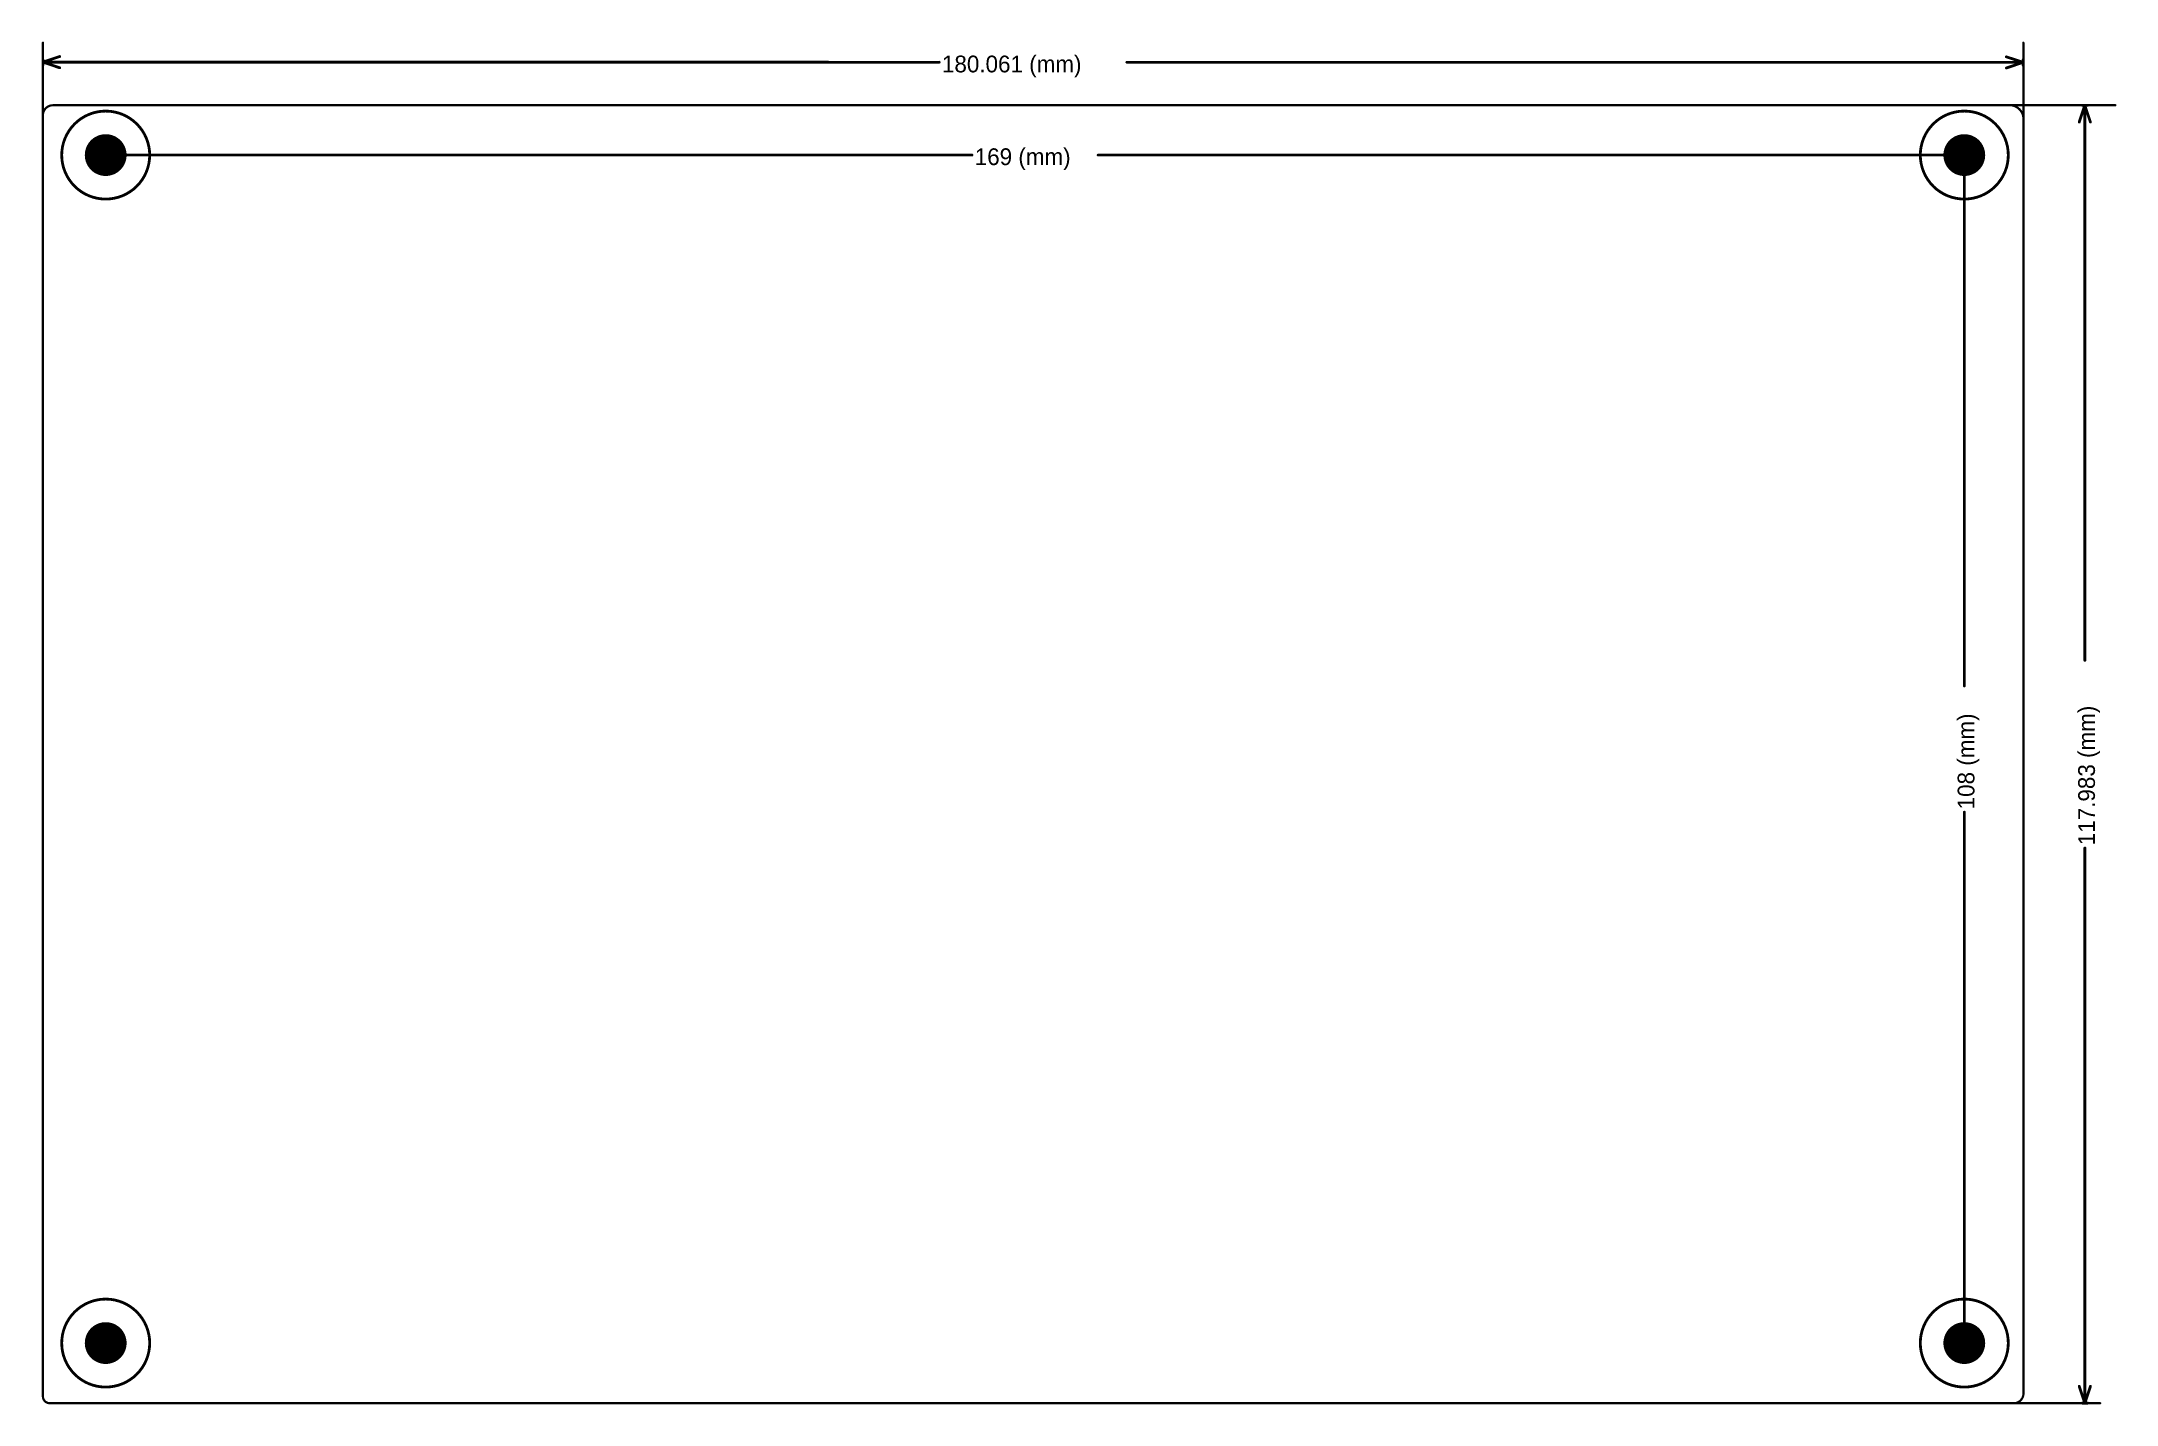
# Model space of a CAD drawing. Header units: millimetres. Extents: x 17 to 206, y 22 to 146.
import ezdxf

# ---------------------------------------------------------------- set-up
doc = ezdxf.new("R2010")
doc.units = ezdxf.units.MM
for name, color, linetype in [('BottomLayer', 5, 'Continuous'), ('BottomSolder', 6, 'Continuous'), ('KeepOutLayer', 6, 'Continuous'), ('TopLayer', 1, 'Continuous'), ('TopOverlay', 2, 'Continuous'), ('TopSolder', 216, 'Continuous')]:
    doc.layers.add(name, color=color, linetype=linetype)

msp = doc.modelspace()

# ---------------------------------------------------------------- linework, layer by layer
at = {"layer": 'BottomLayer', "const_width": 1.8}
for points in [[(22.21, 135.19, 1), (24.01, 135.19, 1)], [(191.21, 135.19, 1), (193.01, 135.19, 1)], [(22.21, 27.19, 1), (24.01, 27.19, 1)], [(191.21, 27.19, 1), (193.01, 27.19, 1)]]:
    msp.add_lwpolyline(points, format="xyb", close=True, dxfattribs=at)
at = {"layer": 'BottomSolder', "const_width": 1.9}
for points in [[(22.16, 135.19, 1), (24.06, 135.19, 1)], [(191.16, 135.19, 1), (193.06, 135.19, 1)], [(22.16, 27.19, 1), (24.06, 27.19, 1)], [(191.16, 27.19, 1), (193.06, 27.19, 1)]]:
    msp.add_lwpolyline(points, format="xyb", close=True, dxfattribs=at)
at = {"layer": 'KeepOutLayer', "const_width": 0.2}
for points in [[(17.4, 138.81, -0.414214), (18.31, 139.72)], [(196.22, 139.73, -0.414214), (197.49, 138.46)], [(197.49, 22.61, -0.414214), (196.6, 21.72)], [(18.03, 21.72, -0.414214), (17.4, 22.35)]]:
    msp.add_lwpolyline(points, format="xyb", dxfattribs=at)
for points in [[(18.31, 139.72), (195.71, 139.72)], [(195.71, 139.72), (195.83, 139.72)], [(195.83, 139.73), (196.22, 139.73)], [(17.4, 22.35), (17.4, 138.81)], [(197.49, 138.43), (197.49, 138.46)], [(197.49, 22.61), (197.49, 138.43)], [(18.03, 21.72), (196.22, 21.72)], [(196.22, 21.72), (196.6, 21.72)]]:
    msp.add_lwpolyline(points, dxfattribs=at)
at = {"layer": 'KeepOutLayer', "const_width": 0.1}
for points in [[(18.26, 139.72, 1), (18.36, 139.72, 1)], [(18.26, 139.72, 1), (18.36, 139.72, 1)], [(195.66, 139.72, 1), (195.76, 139.72, 1)], [(195.66, 139.72, 1), (195.76, 139.72, 1)], [(195.78, 139.73, 1), (195.88, 139.73, 1)], [(195.78, 139.72, 1), (195.88, 139.72, 1)], [(196.17, 139.73, 1), (196.26, 139.73, 1)], [(196.17, 139.73, 1), (196.26, 139.73, 1)], [(17.35, 138.81, 1), (17.45, 138.81, 1)], [(17.35, 138.81, 1), (17.45, 138.81, 1)], [(197.44, 138.46, 1), (197.53, 138.46, 1)], [(197.44, 138.46, 1), (197.53, 138.46, 1)], [(197.44, 138.43, 1), (197.53, 138.43, 1)], [(197.44, 138.43, 1), (197.53, 138.43, 1)], [(197.44, 22.61, 1), (197.53, 22.61, 1)], [(197.44, 22.61, 1), (197.53, 22.61, 1)], [(17.35, 22.35, 1), (17.45, 22.35, 1)], [(17.35, 22.35, 1), (17.45, 22.35, 1)], [(17.98, 21.72, 1), (18.08, 21.72, 1)], [(17.98, 21.72, 1), (18.08, 21.72, 1)], [(196.17, 21.72, 1), (196.26, 21.72, 1)], [(196.17, 21.72, 1), (196.26, 21.72, 1)], [(196.55, 21.72, 1), (196.65, 21.72, 1)], [(196.55, 21.72, 1), (196.65, 21.72, 1)]]:
    msp.add_lwpolyline(points, format="xyb", close=True, dxfattribs=at)
at = {"layer": 'TopLayer', "const_width": 1.8}
for points in [[(22.21, 135.19, 1), (24.01, 135.19, 1)], [(191.21, 135.19, 1), (193.01, 135.19, 1)], [(22.21, 27.19, 1), (24.01, 27.19, 1)], [(191.21, 27.19, 1), (193.01, 27.19, 1)]]:
    msp.add_lwpolyline(points, format="xyb", close=True, dxfattribs=at)
at = {"layer": 'TopOverlay'}
for points, const_width in [([(17.4, 138.43), (17.4, 145.41)], 0.2), ([(197.49, 138.18), (197.49, 145.41)], 0.2), ([(17.4, 143.64), (18.92, 144.15)], 0.254), ([(17.4, 143.38), (17.4, 143.89)], 0.254), ([(17.4, 143.64), (18.92, 143.13)], 0.254), ([(17.4, 143.64), (98.9, 143.63)], 0.254), ([(115.96, 143.63), (197.46, 143.62)], 0.254), ([(195.94, 144.12), (197.46, 143.62)], 0.254), ([(195.94, 143.11), (197.46, 143.62)], 0.254), ([(197.46, 143.36), (197.46, 143.87)], 0.254), ([(195.71, 139.72), (205.85, 139.72)], 0.2), ([(202.56, 138.19), (203.07, 139.72)], 0.254), ([(202.82, 139.72), (203.33, 139.72)], 0.254), ([(203.07, 139.72), (203.58, 138.19)], 0.254), ([(203.07, 89.26), (203.07, 139.72)], 0.254), ([(23.11, 135.19), (24.64, 135.7)], 0.254), ([(23.11, 134.94), (23.11, 135.44)], 0.254), ([(23.11, 135.19), (24.64, 134.68)], 0.254), ([(23.11, 135.19), (101.87, 135.19)], 0.254), ([(113.35, 135.19), (192.11, 135.19)], 0.254), ([(190.59, 135.7), (192.11, 135.19)], 0.254), ([(190.59, 134.68), (192.11, 135.19)], 0.254), ([(191.61, 133.67), (192.11, 135.19)], 0.254), ([(191.86, 135.19), (192.37, 135.19)], 0.254), ([(192.11, 134.94), (192.11, 135.44)], 0.254), ([(192.11, 135.19), (192.62, 133.67)], 0.254), ([(192.11, 86.93), (192.11, 135.19)], 0.254), ([(192.11, 27.19), (192.11, 75.45)], 0.254), ([(203.07, 21.73), (203.07, 72.19)], 0.254), ([(191.61, 28.71), (192.11, 27.19)], 0.254), ([(192.11, 27.19), (192.62, 28.71)], 0.254), ([(191.86, 27.19), (192.37, 27.19)], 0.254), ([(202.56, 23.26), (203.07, 21.73)], 0.254), ([(203.07, 21.73), (203.58, 23.26)], 0.254), ([(194.94, 21.72), (204.47, 21.72)], 0.2), ([(202.82, 21.73), (203.33, 21.73)], 0.254)]:
    msp.add_lwpolyline(points, dxfattribs=dict(at, const_width=const_width))
for points, const_width in [([(17.35, 145.41, 1), (17.45, 145.41, 1)], 0.1), ([(197.44, 145.41, 1), (197.53, 145.41, 1)], 0.1), ([(17.34, 143.89, 1), (17.46, 143.89, 1)], 0.127), ([(17.34, 143.64, 1), (17.46, 143.64, 1)], 0.127), ([(17.34, 143.64, 1), (17.46, 143.64, 1)], 0.127), ([(17.34, 143.64, 1), (17.46, 143.64, 1)], 0.127), ([(17.34, 143.38, 1), (17.46, 143.38, 1)], 0.127), ([(18.86, 144.15, 1), (18.99, 144.15, 1)], 0.127), ([(98.83, 143.63, 1), (98.96, 143.63, 1)], 0.127), ([(115.9, 143.63, 1), (116.02, 143.63, 1)], 0.127), ([(195.87, 144.12, 1), (196, 144.12, 1)], 0.127), ([(197.4, 143.87, 1), (197.52, 143.87, 1)], 0.127), ([(197.4, 143.62, 1), (197.52, 143.62, 1)], 0.127), ([(197.4, 143.62, 1), (197.52, 143.62, 1)], 0.127), ([(197.4, 143.62, 1), (197.52, 143.62, 1)], 0.127), ([(197.4, 143.36, 1), (197.52, 143.36, 1)], 0.127), ([(18.86, 143.13, 1), (18.99, 143.13, 1)], 0.127), ([(195.87, 143.11, 1), (196, 143.11, 1)], 0.127), ([(195.66, 139.72, 1), (195.76, 139.72, 1)], 0.1), ([(202.76, 139.72, 1), (202.88, 139.72, 1)], 0.127), ([(203.01, 139.72, 1), (203.14, 139.72, 1)], 0.127), ([(203.01, 139.72, 1), (203.14, 139.72, 1)], 0.127), ([(203.01, 139.72, 1), (203.14, 139.72, 1)], 0.127), ([(203.26, 139.72, 1), (203.39, 139.72, 1)], 0.127), ([(205.8, 139.72, 1), (205.9, 139.72, 1)], 0.1), ([(17.35, 138.43, 1), (17.45, 138.43, 1)], 0.1), ([(27.11, 135.19, 1), (19.11, 135.19, 1)], 0.254), ([(196.11, 135.19, 1), (188.11, 135.19, 1)], 0.254), ([(197.44, 138.18, 1), (197.53, 138.18, 1)], 0.1), ([(202.5, 138.19, 1), (202.63, 138.19, 1)], 0.127), ([(203.52, 138.19, 1), (203.64, 138.19, 1)], 0.127), ([(19.05, 135.19, 1), (19.18, 135.19, 1)], 0.127), ([(23.05, 135.44, 1), (23.18, 135.44, 1)], 0.127), ([(23.05, 135.19, 1), (23.18, 135.19, 1)], 0.127), ([(23.05, 135.19, 1), (23.18, 135.19, 1)], 0.127), ([(23.05, 135.19, 1), (23.18, 135.19, 1)], 0.127), ([(23.05, 134.94, 1), (23.18, 134.94, 1)], 0.127), ([(24.57, 135.7, 1), (24.7, 135.7, 1)], 0.127), ([(24.57, 134.68, 1), (24.7, 134.68, 1)], 0.127), ([(27.05, 135.19, 1), (27.18, 135.19, 1)], 0.127), ([(101.81, 135.19, 1), (101.94, 135.19, 1)], 0.127), ([(113.29, 135.19, 1), (113.42, 135.19, 1)], 0.127), ([(188.05, 135.19, 1), (188.18, 135.19, 1)], 0.127), ([(190.53, 135.7, 1), (190.65, 135.7, 1)], 0.127), ([(190.53, 134.68, 1), (190.65, 134.68, 1)], 0.127), ([(191.8, 135.19, 1), (191.92, 135.19, 1)], 0.127), ([(192.05, 135.44, 1), (192.18, 135.44, 1)], 0.127), ([(192.05, 135.19, 1), (192.18, 135.19, 1)], 0.127), ([(192.05, 135.19, 1), (192.18, 135.19, 1)], 0.127), ([(192.05, 135.19, 1), (192.18, 135.19, 1)], 0.127), ([(192.05, 135.19, 1), (192.18, 135.19, 1)], 0.127), ([(192.05, 135.19, 1), (192.18, 135.19, 1)], 0.127), ([(192.05, 135.19, 1), (192.18, 135.19, 1)], 0.127), ([(192.05, 134.94, 1), (192.18, 134.94, 1)], 0.127), ([(192.3, 135.19, 1), (192.43, 135.19, 1)], 0.127), ([(196.05, 135.19, 1), (196.18, 135.19, 1)], 0.127), ([(191.54, 133.67, 1), (191.67, 133.67, 1)], 0.127), ([(192.56, 133.67, 1), (192.68, 133.67, 1)], 0.127), ([(203.01, 89.26, 1), (203.14, 89.26, 1)], 0.127), ([(192.05, 86.93, 1), (192.18, 86.93, 1)], 0.127), ([(192.05, 75.45, 1), (192.18, 75.45, 1)], 0.127), ([(203.01, 72.19, 1), (203.14, 72.19, 1)], 0.127), ([(27.11, 27.19, 1), (19.11, 27.19, 1)], 0.254), ([(196.11, 27.19, 1), (188.11, 27.19, 1)], 0.254), ([(191.54, 28.71, 1), (191.67, 28.71, 1)], 0.127), ([(192.56, 28.71, 1), (192.68, 28.71, 1)], 0.127), ([(19.05, 27.19, 1), (19.18, 27.19, 1)], 0.127), ([(27.05, 27.19, 1), (27.18, 27.19, 1)], 0.127), ([(188.05, 27.19, 1), (188.18, 27.19, 1)], 0.127), ([(191.8, 27.19, 1), (191.92, 27.19, 1)], 0.127), ([(192.05, 27.19, 1), (192.18, 27.19, 1)], 0.127), ([(192.05, 27.19, 1), (192.18, 27.19, 1)], 0.127), ([(192.05, 27.19, 1), (192.18, 27.19, 1)], 0.127), ([(192.3, 27.19, 1), (192.43, 27.19, 1)], 0.127), ([(196.05, 27.19, 1), (196.18, 27.19, 1)], 0.127), ([(202.5, 23.26, 1), (202.63, 23.26, 1)], 0.127), ([(203.52, 23.26, 1), (203.64, 23.26, 1)], 0.127), ([(194.9, 21.72, 1), (194.99, 21.72, 1)], 0.1), ([(202.76, 21.73, 1), (202.88, 21.73, 1)], 0.127), ([(203.01, 21.73, 1), (203.14, 21.73, 1)], 0.127), ([(203.01, 21.73, 1), (203.14, 21.73, 1)], 0.127), ([(203.01, 21.73, 1), (203.14, 21.73, 1)], 0.127), ([(203.26, 21.73, 1), (203.39, 21.73, 1)], 0.127), ([(204.42, 21.72, 1), (204.52, 21.72, 1)], 0.1)]:
    msp.add_lwpolyline(points, format="xyb", close=True, dxfattribs=dict(at, const_width=const_width))
at = {"layer": 'TopSolder', "const_width": 1.9}
for points in [[(22.16, 135.19, 1), (24.06, 135.19, 1)], [(191.16, 135.19, 1), (193.06, 135.19, 1)], [(22.16, 27.19, 1), (24.06, 27.19, 1)], [(191.16, 27.19, 1), (193.06, 27.19, 1)]]:
    msp.add_lwpolyline(points, format="xyb", close=True, dxfattribs=at)

# ---------------------------------------------------------------- texts
at = {"layer": 'TopOverlay'}
for s, rotation, p in [('180.061 (mm)', 359.9932, (99.15, 142.71)), ('117.983 (mm)', 90, (203.99, 72.45)), ('108 (mm)', 90, (193.03, 75.71))]:
    msp.add_text(s, height=1.524, rotation=rotation, dxfattribs=at).set_placement(p)
msp.add_text('169 (mm)', height=1.524, dxfattribs=at).set_placement((102.13, 134.28))

doc.saveas('drawing.dxf')
